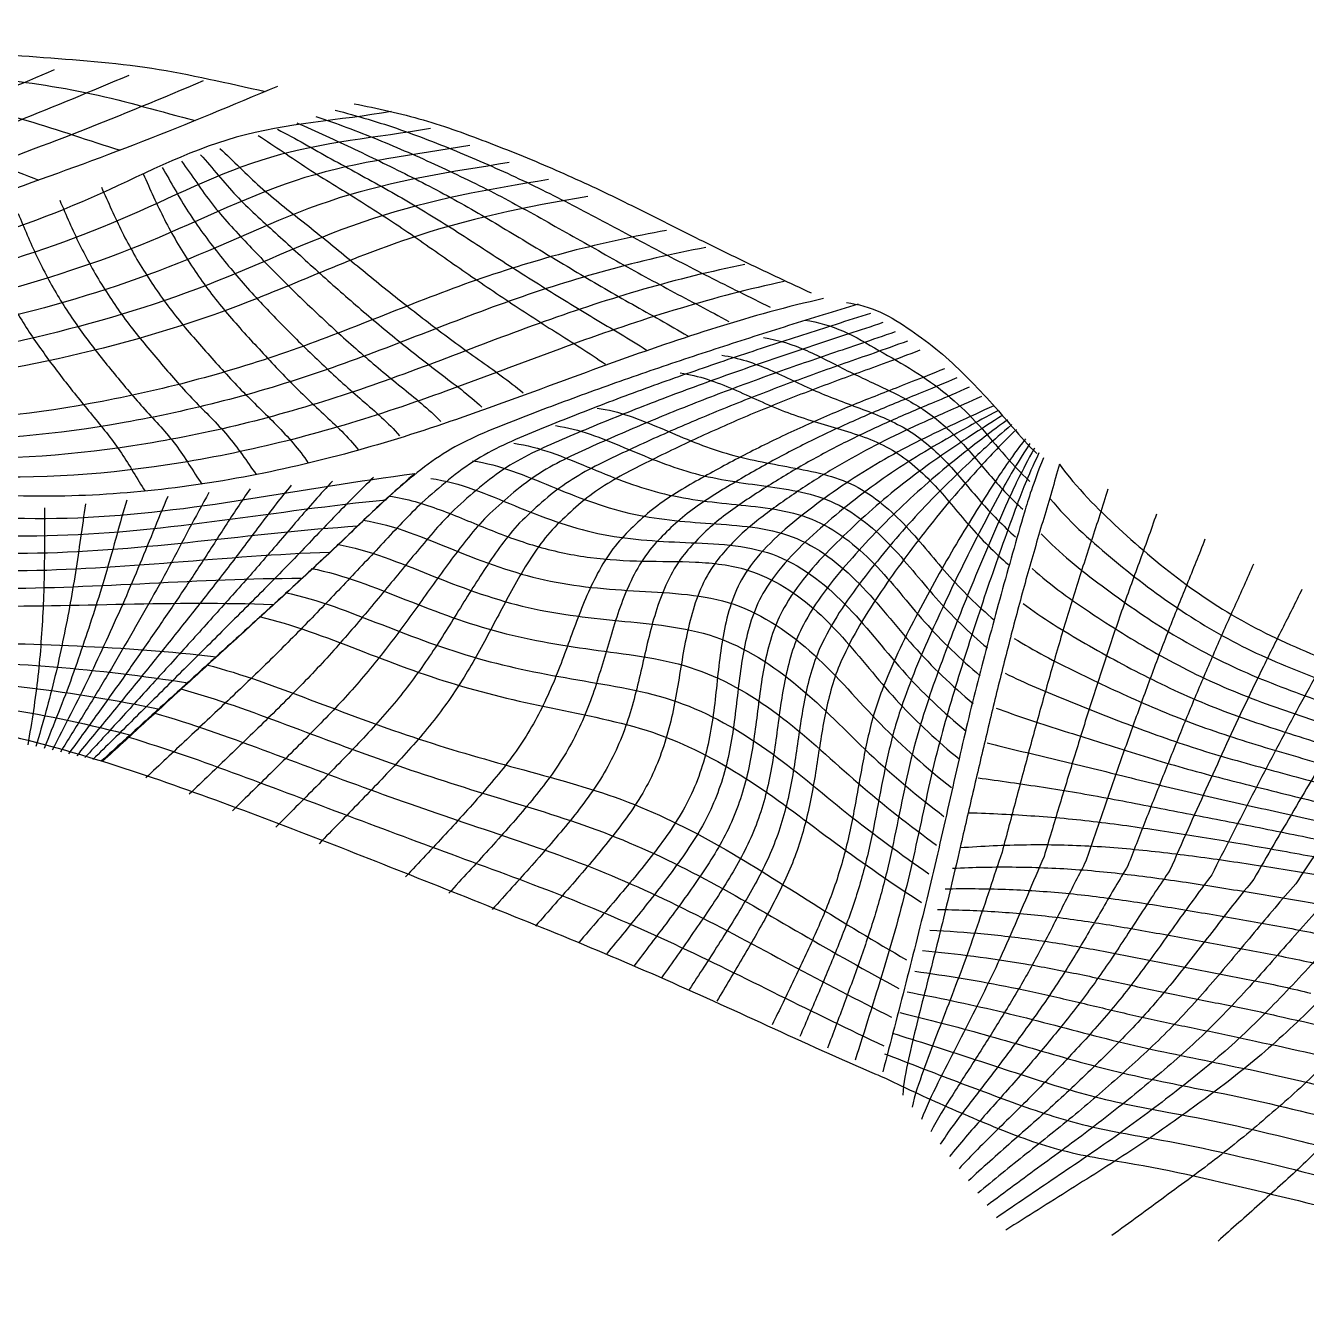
# Model space of a CAD drawing. Header units: metres. Extents: x 575 to 2055, y 2432 to 3193.
# Drawn here: x 886.3 to 1385.5, y 2431.8 to 2930.9 of the extents above; entities that cross this region are included whole.
import ezdxf

# ---------------------------------------------------------------- set-up
doc = ezdxf.new("R2010")
doc.units = ezdxf.units.M
doc.layers.add('控制网', color=7, linetype='Continuous', true_color=0x000000)

msp = doc.modelspace()

# ---------------------------------------------------------------- linework, layer by layer
at = {"layer": '控制网'}
for points in [[(665.53, 2930.88, 0.5), (680.18, 2927.49, 0.5), (709.6, 2919.62, 0.5), (755.07, 2920.9, 0.5), (800.16, 2924.58, 0.5), (845.42, 2922.12, 0.5), (890.48, 2918.65, 0.5), (935.7, 2915.51, 0.5), (965.11, 2908.41, 0.5), (979.83, 2905.22, 0.5)], [(659.93, 2929.38, 0.5), (670.47, 2925.08, 0.5), (691.62, 2915.68, 0.5), (725.98, 2912.51, 0.5), (760.12, 2909.41, 0.5), (793.49, 2901.26, 0.5), (827.04, 2894.21, 0.5), (859.71, 2883.61, 0.5), (880.77, 2874.7, 0.5), (891.45, 2870.66, 0.5)], [(661.8, 2929.88, 0.5), (673.81, 2925.88, 0.5), (697.95, 2916.98, 0.5), (736.28, 2915.53, 0.5), (774.4, 2914.83, 0.5), (812.08, 2908.5, 0.5), (849.76, 2902.79, 0.5), (887.08, 2894.68, 0.5), (911.03, 2886.02, 0.5), (923.19, 2882.35, 0.5)], [(663.66, 2930.38, 0.5), (677.04, 2926.69, 0.5), (703.92, 2918.31, 0.5), (745.93, 2918.32, 0.5), (787.67, 2919.9, 0.5), (829.3, 2915.48, 0.5), (870.78, 2910.92, 0.5), (912.28, 2905.44, 0.5), (939, 2897.28, 0.5), (952.5, 2893.93, 0.5)], [(926.48, 2911.47, 0.5), (912.04, 2905.4, 0.5), (883.16, 2893.21, 0.5), (838.99, 2877.06, 0.5), (794.7, 2861.35, 0.5), (749.57, 2847.86, 0.5), (703.11, 2840.57, 0.5), (656.25, 2834.92, 0.5), (624.92, 2840.36, 0.5), (610.2, 2845.74, 0.5)], [(897.49, 2913.63, 0.5), (884.55, 2908.16, 0.5), (858.69, 2897.17, 0.5), (819.15, 2882.56, 0.5), (779.45, 2868.44, 0.5), (738.99, 2856.37, 0.5), (697.35, 2849.85, 0.5), (655.33, 2844.83, 0.5), (627.26, 2849.76, 0.5), (614.07, 2854.59, 0.5)], [(984.47, 2907.16, 0.5), (967.01, 2899.88, 0.5), (932.1, 2885.27, 0.5), (878.69, 2866.04, 0.5), (825.18, 2847.17, 0.5), (770.72, 2830.84, 0.5), (714.64, 2822.02, 0.5), (658.08, 2815.08, 0.5), (620.25, 2821.58, 0.5), (602.47, 2828.05, 0.5)], [(955.48, 2909.31, 0.5), (939.53, 2902.64, 0.5), (907.63, 2889.24, 0.5), (858.84, 2871.55, 0.5), (809.94, 2854.26, 0.5), (760.14, 2839.35, 0.5), (708.88, 2831.3, 0.5), (657.16, 2825, 0.5), (622.59, 2830.97, 0.5), (606.34, 2836.89, 0.5)], [(1028.85, 2897.37, 0.5), (1008.81, 2893.96, 0.5), (967.06, 2891.72, 0.5), (912.37, 2862.22, 0.5), (854.47, 2842.05, 0.5), (795.1, 2826.58, 0.5), (735.54, 2811.59, 0.5), (674.16, 2806.6, 0.5), (633.3, 2809.46, 0.5), (612.88, 2810.24, 0.5)], [(999.45, 2895.47, 0.5), (1007.58, 2892.76, 0.5), (1023.63, 2886.71, 0.5), (1047.18, 2876.39, 0.5), (1070.33, 2865.19, 0.5), (1092.8, 2852.68, 0.5), (1115.16, 2839.99, 0.5), (1137.66, 2827.56, 0.5), (1152.89, 2819.69, 0.5), (1160.42, 2815.59, 0.5)], [(1006.93, 2897.95, 0.5), (1015.53, 2895.71, 0.5), (1032.6, 2890.72, 0.5), (1057.35, 2880.8, 0.5), (1081.73, 2870.04, 0.5), (1105.47, 2857.9, 0.5), (1128.96, 2845.32, 0.5), (1152.56, 2832.95, 0.5), (1168.52, 2825.14, 0.5), (1176.46, 2821.16, 0.5)], [(1014.42, 2900.44, 0.5), (1023.45, 2898.66, 0.5), (1041.48, 2894.74, 0.5), (1067.44, 2885.2, 0.5), (1093.04, 2874.83, 0.5), (1118.07, 2863.13, 0.5), (1142.71, 2850.65, 0.5), (1167.45, 2838.35, 0.5), (1184.14, 2830.58, 0.5), (1192.51, 2826.73, 0.5)], [(1044.17, 2890.75, 0.5), (1023.42, 2887.32, 0.5), (980.53, 2883.6, 0.5), (923.86, 2853.61, 0.5), (863.66, 2833.58, 0.5), (801.94, 2818.88, 0.5), (739.59, 2806.9, 0.5), (676.03, 2804.15, 0.5), (633.89, 2808.24, 0.5), (612.82, 2809.76, 0.5)], [(984.47, 2890.49, 0.5), (991.58, 2886.85, 0.5), (1005.38, 2878.81, 0.5), (1026.54, 2867.57, 0.5), (1047.19, 2855.4, 0.5), (1067.22, 2842.26, 0.5), (1087.4, 2829.36, 0.5), (1107.79, 2816.77, 0.5), (1121.63, 2808.8, 0.5), (1128.34, 2804.46, 0.5)], [(991.96, 2892.98, 0.5), (999.6, 2889.8, 0.5), (1014.55, 2882.74, 0.5), (1036.91, 2871.98, 0.5), (1058.82, 2860.31, 0.5), (1080.05, 2847.46, 0.5), (1101.31, 2834.67, 0.5), (1122.74, 2822.16, 0.5), (1137.26, 2814.25, 0.5), (1144.38, 2810.03, 0.5)], [(976.99, 2888, 0.5), (983.54, 2883.92, 0.5), (996.12, 2874.96, 0.5), (1016.05, 2863.17, 0.5), (1035.41, 2850.48, 0.5), (1054.3, 2837.09, 0.5), (1073.44, 2824.06, 0.5), (1092.81, 2811.39, 0.5), (1105.99, 2803.35, 0.5), (1112.29, 2798.89, 0.5)], [(1059.48, 2884.12, 0.5), (1038.01, 2880.65, 0.5), (993.99, 2875.38, 0.5), (935.23, 2845.03, 0.5), (872.73, 2825.09, 0.5), (808.62, 2811.21, 0.5), (743.61, 2802.28, 0.5), (677.91, 2801.72, 0.5), (634.48, 2807.03, 0.5), (612.75, 2809.28, 0.5)], [(954.53, 2880.54, 0.5), (959.23, 2875.33, 0.5), (967.95, 2864.24, 0.5), (983.7, 2850.17, 0.5), (999.19, 2835.89, 0.5), (1014.97, 2821.91, 0.5), (1031.12, 2808.35, 0.5), (1047.7, 2795.34, 0.5), (1059.04, 2787.01, 0.5), (1064.16, 2782.19, 0.5)], [(962.01, 2883.03, 0.5), (967.35, 2878.15, 0.5), (977.37, 2867.65, 0.5), (994.64, 2854.45, 0.5), (1011.42, 2840.7, 0.5), (1028.18, 2826.9, 0.5), (1045.3, 2813.55, 0.5), (1062.77, 2800.67, 0.5), (1074.7, 2792.46, 0.5), (1080.21, 2787.75, 0.5)], [(1074.8, 2877.5, 0.5), (1052.59, 2873.95, 0.5), (1007.46, 2867.09, 0.5), (946.5, 2836.49, 0.5), (881.68, 2816.6, 0.5), (815.14, 2803.59, 0.5), (747.59, 2797.72, 0.5), (679.78, 2799.31, 0.5), (635.05, 2805.83, 0.5), (612.69, 2808.8, 0.5)], [(939.56, 2875.57, 0.5), (942.98, 2869.83, 0.5), (949.27, 2858, 0.5), (961.39, 2841.97, 0.5), (974.25, 2826.59, 0.5), (988.26, 2812.22, 0.5), (1002.53, 2798.13, 0.5), (1017.46, 2784.75, 0.5), (1027.72, 2776.14, 0.5), (1032.08, 2771.05, 0.5)], [(947.04, 2878.06, 0.5), (951.11, 2872.56, 0.5), (958.57, 2861.03, 0.5), (972.61, 2846, 0.5), (986.8, 2831.18, 0.5), (1001.66, 2817.01, 0.5), (1016.86, 2803.21, 0.5), (1032.6, 2790.03, 0.5), (1043.38, 2781.57, 0.5), (1048.12, 2776.62, 0.5)], [(1090.11, 2870.88, 0.5), (1067.16, 2867.2, 0.5), (1020.92, 2858.74, 0.5), (957.69, 2827.98, 0.5), (890.53, 2808.09, 0.5), (821.53, 2796.02, 0.5), (751.56, 2793.22, 0.5), (681.65, 2796.91, 0.5), (635.63, 2804.64, 0.5), (612.63, 2808.32, 0.5)], [(932.07, 2873.08, 0.5), (934.87, 2867.16, 0.5), (940.11, 2855.13, 0.5), (950.09, 2838.15, 0.5), (961.54, 2822.14, 0.5), (974.76, 2807.56, 0.5), (988.13, 2793.14, 0.5), (1002.29, 2779.51, 0.5), (1012.05, 2770.71, 0.5), (1016.04, 2765.48, 0.5)], [(915.84, 2867.96, 0.5), (918.51, 2862.09, 0.5), (923.61, 2850.23, 0.5), (933.26, 2833.43, 0.5), (944.46, 2817.62, 0.5), (957.26, 2803.11, 0.5), (970.16, 2788.68, 0.5), (984.28, 2775.44, 0.5), (992.88, 2765.79, 0.5), (996.48, 2760.43, 0.5)], [(1105.43, 2864.25, 0.5), (1081.73, 2860.4, 0.5), (1034.37, 2850.36, 0.5), (968.81, 2819.48, 0.5), (899.3, 2799.59, 0.5), (827.8, 2788.53, 0.5), (755.51, 2788.77, 0.5), (683.53, 2794.52, 0.5), (636.2, 2803.45, 0.5), (612.56, 2807.83, 0.5)], [(899.6, 2862.83, 0.5), (902.13, 2857.06, 0.5), (907.05, 2845.45, 0.5), (916.25, 2828.9, 0.5), (927.08, 2813.38, 0.5), (939.32, 2798.96, 0.5), (951.65, 2784.63, 0.5), (965.51, 2771.67, 0.5), (972.52, 2761.1, 0.5), (976.16, 2755.97, 0.5)], [(883.37, 2857.71, 0.5), (885.72, 2852.08, 0.5), (890.42, 2840.8, 0.5), (899.06, 2824.61, 0.5), (909.37, 2809.44, 0.5), (920.86, 2795.16, 0.5), (932.62, 2781.14, 0.5), (945.46, 2767.96, 0.5), (951.5, 2757.24, 0.5), (955, 2752.24, 0.5)], [(1136.06, 2851.01, 0.5), (1110.87, 2846.6, 0.5), (1061.23, 2833.58, 0.5), (990.86, 2802.55, 0.5), (916.58, 2782.61, 0.5), (840.04, 2773.75, 0.5), (763.38, 2780.01, 0.5), (687.28, 2789.77, 0.5), (637.34, 2801.09, 0.5), (612.44, 2806.87, 0.5)], [(867.13, 2852.58, 0.5), (869.3, 2847.14, 0.5), (873.72, 2836.3, 0.5), (881.67, 2820.61, 0.5), (891.29, 2805.9, 0.5), (901.82, 2791.83, 0.5), (912.96, 2778.26, 0.5), (924.07, 2764.62, 0.5), (929.72, 2754.31, 0.5), (932.89, 2749.4, 0.5)], [(1151.38, 2844.38, 0.5), (1125.45, 2839.6, 0.5), (1074.63, 2825.19, 0.5), (1001.81, 2794.1, 0.5), (925.12, 2774.13, 0.5), (846.04, 2766.47, 0.5), (767.31, 2775.69, 0.5), (689.16, 2787.4, 0.5), (637.9, 2799.92, 0.5), (612.37, 2806.39, 0.5)], [(1166.69, 2837.76, 0.5), (1140.05, 2832.54, 0.5), (1088.02, 2816.82, 0.5), (1012.72, 2785.66, 0.5), (933.59, 2765.66, 0.5), (851.97, 2759.28, 0.5), (771.23, 2771.41, 0.5), (691.04, 2785.05, 0.5), (638.46, 2798.75, 0.5), (612.31, 2805.9, 0.5)], [(1182.01, 2831.14, 0.5), (1154.66, 2825.4, 0.5), (1101.38, 2808.47, 0.5), (1023.59, 2777.23, 0.5), (942.01, 2757.2, 0.5), (857.85, 2752.15, 0.5), (775.15, 2767.15, 0.5), (692.91, 2782.7, 0.5), (639.03, 2797.59, 0.5), (612.24, 2805.42, 0.5)], [(1197.32, 2824.51, 0.5), (1169.28, 2818.2, 0.5), (1114.72, 2800.15, 0.5), (1034.42, 2768.81, 0.5), (950.38, 2748.76, 0.5), (863.67, 2745.11, 0.5), (779.08, 2762.93, 0.5), (694.79, 2780.36, 0.5), (639.59, 2796.43, 0.5), (612.18, 2804.94, 0.5)], [(1210.82, 2822.34, 0.5), (1201.76, 2819.58, 0.5), (1183.66, 2814, 0.5), (1156.59, 2805.37, 0.5), (1129.65, 2796.37, 0.5), (1102.85, 2786.92, 0.5), (1076.32, 2776.87, 0.5), (1049.79, 2766.26, 0.5), (1035.21, 2753.75, 0.5), (1028.11, 2747.55, 0.5)], [(1206.29, 2822.99, 0.5), (1210.83, 2822.33, 0.5), (1219.84, 2819.92, 0.5), (1231.38, 2812.21, 0.5), (1242.56, 2804.14, 0.5), (1252.59, 2794.63, 0.5), (1262.19, 2784.73, 0.5), (1271.07, 2774.17, 0.5), (1277.17, 2767.29, 0.5), (1280.49, 2764.1, 0.5)], [(1215.63, 2818.74, 0.5), (1206.46, 2815.81, 0.5), (1189.13, 2810.34, 0.5), (1163.24, 2801.86, 0.5), (1137.49, 2792.98, 0.5), (1111.92, 2783.6, 0.5), (1086.65, 2773.6, 0.5), (1061.42, 2763.05, 0.5), (1047.52, 2750.96, 0.5), (1040.8, 2744.93, 0.5)], [(1190.09, 2816.13, 0.5), (1195.26, 2815.39, 0.5), (1205.39, 2812.35, 0.5), (1218.88, 2804.23, 0.5), (1232.56, 2796.55, 0.5), (1245.48, 2787.58, 0.5), (1256.84, 2776.68, 0.5), (1266.81, 2764.55, 0.5), (1273.87, 2756.82, 0.5), (1277.73, 2753.28, 0.5)], [(1220.44, 2815.14, 0.5), (1211.16, 2812.03, 0.5), (1194.61, 2806.67, 0.5), (1169.88, 2798.34, 0.5), (1145.33, 2789.58, 0.5), (1120.99, 2780.27, 0.5), (1096.98, 2770.34, 0.5), (1073.05, 2759.84, 0.5), (1059.84, 2748.17, 0.5), (1053.49, 2742.31, 0.5)], [(1225.25, 2811.55, 0.5), (1215.85, 2808.25, 0.5), (1200.08, 2803, 0.5), (1176.53, 2794.83, 0.5), (1153.17, 2786.18, 0.5), (1130.06, 2776.95, 0.5), (1107.31, 2767.08, 0.5), (1084.68, 2756.62, 0.5), (1072.16, 2745.38, 0.5), (1066.18, 2739.68, 0.5)], [(583.55, 2806.52, 0.5), (604.38, 2799.17, 0.5), (646.37, 2785.25, 0.5), (710.98, 2770.33, 0.5), (775.46, 2755.13, 0.5), (840.19, 2740.44, 0.5), (906.72, 2737.15, 0.5), (972.56, 2745.76, 0.5), (1016.03, 2753.61, 0.5), (1037.97, 2756.28, 0.5)], [(1230.06, 2807.95, 0.5), (1220.55, 2804.48, 0.5), (1205.56, 2799.33, 0.5), (1183.17, 2791.32, 0.5), (1161.01, 2782.78, 0.5), (1139.14, 2773.63, 0.5), (1117.64, 2763.82, 0.5), (1096.31, 2753.41, 0.5), (1084.47, 2742.59, 0.5), (1078.88, 2737.06, 0.5)], [(1173.88, 2809.28, 0.5), (1179.72, 2808.44, 0.5), (1191, 2804.76, 0.5), (1206.47, 2796.17, 0.5), (1222.59, 2789, 0.5), (1238.3, 2780.75, 0.5), (1251.4, 2768.72, 0.5), (1262.5, 2754.98, 0.5), (1270.57, 2746.38, 0.5), (1274.97, 2742.46, 0.5)], [(1234.87, 2804.35, 0.5), (1225.25, 2800.7, 0.5), (1211.03, 2795.66, 0.5), (1189.81, 2787.8, 0.5), (1168.85, 2779.39, 0.5), (1148.21, 2770.31, 0.5), (1127.97, 2760.56, 0.5), (1107.95, 2750.2, 0.5), (1096.79, 2739.8, 0.5), (1091.57, 2734.43, 0.5)], [(1157.68, 2802.42, 0.5), (1164.19, 2801.49, 0.5), (1176.65, 2797.15, 0.5), (1194.14, 2788.07, 0.5), (1212.66, 2781.48, 0.5), (1231.04, 2774.06, 0.5), (1245.91, 2760.82, 0.5), (1258.16, 2745.43, 0.5), (1267.26, 2735.96, 0.5), (1272.21, 2731.65, 0.5)], [(1244.49, 2797.16, 0.5), (1234.65, 2793.15, 0.5), (1221.98, 2788.32, 0.5), (1203.1, 2780.77, 0.5), (1184.53, 2772.59, 0.5), (1166.36, 2763.66, 0.5), (1148.62, 2754.04, 0.5), (1131.21, 2743.78, 0.5), (1121.42, 2734.22, 0.5), (1116.95, 2729.18, 0.5)], [(583.28, 2793.26, 0.5), (603.74, 2786.68, 0.5), (644.94, 2774.28, 0.5), (708.07, 2761.04, 0.5), (771.03, 2747.24, 0.5), (834.17, 2733.76, 0.5), (898.83, 2730.51, 0.5), (963.01, 2737.7, 0.5), (1005.5, 2744.09, 0.5), (1026.91, 2746.09, 0.5)], [(1249.3, 2793.56, 0.5), (1239.35, 2789.37, 0.5), (1227.45, 2784.65, 0.5), (1209.75, 2777.26, 0.5), (1192.37, 2769.2, 0.5), (1175.43, 2760.34, 0.5), (1158.95, 2750.77, 0.5), (1142.84, 2740.57, 0.5), (1133.73, 2731.43, 0.5), (1129.65, 2726.56, 0.5)], [(1141.48, 2795.56, 0.5), (1148.68, 2794.54, 0.5), (1162.32, 2789.53, 0.5), (1181.88, 2779.96, 0.5), (1202.75, 2773.98, 0.5), (1223.69, 2767.44, 0.5), (1240.39, 2752.97, 0.5), (1253.79, 2735.91, 0.5), (1263.95, 2725.55, 0.5), (1269.45, 2720.83, 0.5)], [(1254.1, 2789.96, 0.5), (1244.05, 2785.59, 0.5), (1232.93, 2780.98, 0.5), (1216.39, 2773.75, 0.5), (1200.21, 2765.8, 0.5), (1184.5, 2757.02, 0.5), (1169.28, 2747.51, 0.5), (1154.47, 2737.35, 0.5), (1146.05, 2728.64, 0.5), (1142.34, 2723.94, 0.5)], [(1258.91, 2786.37, 0.5), (1248.75, 2781.82, 0.5), (1238.4, 2777.31, 0.5), (1223.03, 2770.23, 0.5), (1208.05, 2762.4, 0.5), (1193.57, 2753.69, 0.5), (1179.61, 2744.25, 0.5), (1166.11, 2734.14, 0.5), (1158.36, 2725.84, 0.5), (1155.03, 2721.31, 0.5)], [(1109.07, 2781.85, 0.5), (1117.67, 2780.63, 0.5), (1133.74, 2774.24, 0.5), (1157.5, 2763.71, 0.5), (1182.95, 2759.04, 0.5), (1208.81, 2754.35, 0.5), (1229.25, 2737.39, 0.5), (1245, 2716.92, 0.5), (1257.34, 2704.76, 0.5), (1263.93, 2699.19, 0.5)], [(1263.72, 2782.77, 0.5), (1253.45, 2778.04, 0.5), (1243.88, 2773.64, 0.5), (1229.68, 2766.72, 0.5), (1215.89, 2759.01, 0.5), (1202.65, 2750.37, 0.5), (1189.94, 2740.99, 0.5), (1177.74, 2730.93, 0.5), (1170.68, 2723.05, 0.5), (1167.72, 2718.69, 0.5)], [(1265.48, 2780.93, 0.5), (1255.75, 2775.66, 0.5), (1246.76, 2770.7, 0.5), (1233.43, 2762.95, 0.5), (1220.49, 2754.49, 0.5), (1208.06, 2745.19, 0.5), (1196.12, 2735.2, 0.5), (1184.66, 2724.6, 0.5), (1178.01, 2716.46, 0.5), (1175.21, 2712, 0.5)], [(583.01, 2779.99, 0.5), (603.09, 2774.2, 0.5), (643.49, 2763.33, 0.5), (705.14, 2751.76, 0.5), (766.58, 2739.36, 0.5), (828.14, 2727.07, 0.5), (890.98, 2723.87, 0.5), (953.48, 2729.66, 0.5), (994.99, 2734.58, 0.5), (1015.86, 2735.9, 0.5)], [(1267.23, 2779.08, 0.5), (1258.05, 2773.27, 0.5), (1249.65, 2767.75, 0.5), (1237.19, 2759.19, 0.5), (1225.09, 2749.98, 0.5), (1213.47, 2740.01, 0.5), (1202.3, 2729.42, 0.5), (1191.58, 2718.26, 0.5), (1185.34, 2709.86, 0.5), (1182.71, 2705.31, 0.5)], [(1268.99, 2777.24, 0.5), (1260.36, 2770.89, 0.5), (1252.53, 2764.81, 0.5), (1240.94, 2755.43, 0.5), (1229.7, 2745.46, 0.5), (1218.88, 2734.82, 0.5), (1208.48, 2723.63, 0.5), (1198.5, 2711.93, 0.5), (1192.68, 2703.27, 0.5), (1190.2, 2698.62, 0.5)], [(1092.87, 2774.99, 0.5), (1102.17, 2773.67, 0.5), (1119.47, 2766.59, 0.5), (1145.36, 2755.59, 0.5), (1173.06, 2751.6, 0.5), (1201.3, 2747.83, 0.5), (1223.66, 2729.64, 0.5), (1240.59, 2707.44, 0.5), (1254.02, 2694.37, 0.5), (1261.17, 2688.38, 0.5)], [(1270.75, 2775.4, 0.5), (1262.66, 2768.51, 0.5), (1255.42, 2761.86, 0.5), (1244.7, 2751.66, 0.5), (1234.3, 2740.95, 0.5), (1224.3, 2729.64, 0.5), (1214.67, 2717.84, 0.5), (1205.42, 2705.6, 0.5), (1200.01, 2696.67, 0.5), (1197.69, 2691.93, 0.5)], [(1272.5, 2773.55, 0.5), (1264.97, 2766.12, 0.5), (1258.3, 2758.91, 0.5), (1248.46, 2747.9, 0.5), (1238.9, 2736.44, 0.5), (1229.71, 2724.45, 0.5), (1220.85, 2712.05, 0.5), (1212.34, 2699.26, 0.5), (1207.35, 2690.07, 0.5), (1205.18, 2685.24, 0.5)], [(582.74, 2766.73, 0.5), (602.43, 2761.73, 0.5), (642.01, 2752.4, 0.5), (702.18, 2742.5, 0.5), (762.11, 2731.49, 0.5), (822.11, 2720.39, 0.5), (883.15, 2717.24, 0.5), (943.99, 2721.63, 0.5), (984.48, 2725.07, 0.5), (1004.8, 2725.7, 0.5)], [(1076.67, 2768.13, 0.5), (1086.68, 2766.72, 0.5), (1105.2, 2758.92, 0.5), (1133.25, 2747.47, 0.5), (1163.17, 2744.16, 0.5), (1193.76, 2741.32, 0.5), (1218.05, 2721.92, 0.5), (1236.18, 2697.97, 0.5), (1250.71, 2683.98, 0.5), (1258.41, 2677.56, 0.5)], [(1276.01, 2769.87, 0.5), (1269.58, 2761.36, 0.5), (1264.07, 2753.02, 0.5), (1255.97, 2740.37, 0.5), (1248.11, 2727.41, 0.5), (1240.53, 2714.09, 0.5), (1233.21, 2700.48, 0.5), (1226.19, 2686.59, 0.5), (1222.02, 2676.88, 0.5), (1220.16, 2671.86, 0.5)], [(1277.77, 2768.03, 0.5), (1271.88, 2758.97, 0.5), (1266.95, 2750.08, 0.5), (1259.72, 2736.61, 0.5), (1252.71, 2722.9, 0.5), (1245.95, 2708.9, 0.5), (1239.39, 2694.69, 0.5), (1233.11, 2680.26, 0.5), (1229.35, 2670.29, 0.5), (1227.65, 2665.18, 0.5)], [(1279.52, 2766.18, 0.5), (1274.18, 2756.59, 0.5), (1269.84, 2747.13, 0.5), (1263.48, 2732.85, 0.5), (1257.32, 2718.38, 0.5), (1251.36, 2703.72, 0.5), (1245.58, 2688.9, 0.5), (1240.03, 2673.93, 0.5), (1236.68, 2663.69, 0.5), (1235.14, 2658.49, 0.5)], [(1060.47, 2761.28, 0.5), (1071.19, 2759.76, 0.5), (1090.95, 2751.25, 0.5), (1121.16, 2739.37, 0.5), (1153.28, 2736.73, 0.5), (1186.18, 2734.83, 0.5), (1212.44, 2714.2, 0.5), (1231.75, 2688.51, 0.5), (1247.39, 2673.6, 0.5), (1255.65, 2666.74, 0.5)], [(1281.28, 2764.34, 0.5), (1276.49, 2754.2, 0.5), (1272.72, 2744.19, 0.5), (1267.23, 2729.08, 0.5), (1261.92, 2713.87, 0.5), (1256.77, 2698.54, 0.5), (1251.76, 2683.12, 0.5), (1246.95, 2667.59, 0.5), (1244.02, 2657.09, 0.5), (1242.64, 2651.8, 0.5)], [(1283.03, 2762.5, 0.5), (1278.79, 2751.82, 0.5), (1275.61, 2741.24, 0.5), (1270.99, 2725.32, 0.5), (1266.52, 2709.35, 0.5), (1262.18, 2693.35, 0.5), (1257.94, 2677.33, 0.5), (1253.87, 2661.26, 0.5), (1251.35, 2650.5, 0.5), (1250.13, 2645.11, 0.5)], [(1037.97, 2756.28, 0.5), (1031.97, 2751.13, 0.5), (1020.39, 2740.39, 0.5), (1003.31, 2723.96, 0.5), (985.87, 2707.92, 0.5), (968.33, 2691.99, 0.5), (950.8, 2676.05, 0.5), (933.26, 2660.12, 0.5), (921.58, 2649.49, 0.5), (915.73, 2644.18, 0.5)], [(1289.24, 2760.01, 0.5), (1287.34, 2752.91, 0.5), (1283.11, 2738.83, 0.5), (1276.88, 2717.67, 0.5), (1271.16, 2696.36, 0.5), (1265.74, 2674.98, 0.5), (1260.57, 2653.54, 0.5), (1255.53, 2632.06, 0.5), (1252.21, 2617.74, 0.5), (1250.55, 2610.57, 0.5)], [(1289.24, 2760.01, 0.5), (1295.94, 2750.77, 0.5), (1312.09, 2734.59, 0.5), (1338.18, 2712.45, 0.5), (1367.27, 2694.23, 0.5), (1399.01, 2681.36, 0.5), (1430.89, 2669.02, 0.5), (1463.68, 2659.21, 0.5), (1486.03, 2654.66, 0.5), (1497.24, 2652.62, 0.5)], [(582.47, 2753.47, 0.5), (601.76, 2749.26, 0.5), (640.5, 2741.48, 0.5), (699.18, 2733.24, 0.5), (757.62, 2723.63, 0.5), (816.07, 2713.7, 0.5), (875.35, 2710.6, 0.5), (934.54, 2713.61, 0.5), (973.99, 2715.56, 0.5), (993.74, 2715.51, 0.5)], [(989.85, 2751.85, 0.5), (985.86, 2747, 0.5), (978.15, 2736.95, 0.5), (966.74, 2721.63, 0.5), (954.98, 2706.56, 0.5), (943, 2691.55, 0.5), (930.95, 2676.51, 0.5), (918.64, 2661.42, 0.5), (910.36, 2651.36, 0.5), (906.21, 2646.32, 0.5)], [(1005.89, 2753.33, 0.5), (1001.23, 2748.38, 0.5), (992.23, 2738.1, 0.5), (978.93, 2722.4, 0.5), (965.27, 2707.02, 0.5), (951.44, 2691.7, 0.5), (937.57, 2676.35, 0.5), (923.51, 2660.98, 0.5), (914.1, 2650.73, 0.5), (909.39, 2645.61, 0.5)], [(1021.93, 2754.8, 0.5), (1016.6, 2749.75, 0.5), (1006.31, 2739.24, 0.5), (991.12, 2723.18, 0.5), (975.57, 2707.47, 0.5), (959.89, 2691.85, 0.5), (944.18, 2676.2, 0.5), (928.39, 2660.55, 0.5), (917.84, 2650.11, 0.5), (912.56, 2644.89, 0.5)], [(1044.26, 2754.42, 0.5), (1055.71, 2752.81, 0.5), (1076.7, 2743.57, 0.5), (1109.08, 2731.27, 0.5), (1143.39, 2729.31, 0.5), (1178.58, 2728.33, 0.5), (1206.82, 2706.51, 0.5), (1227.32, 2679.04, 0.5), (1244.08, 2663.22, 0.5), (1252.89, 2655.93, 0.5)], [(925.7, 2745.95, 0.5), (924.37, 2741.48, 0.5), (921.82, 2732.35, 0.5), (917.97, 2718.51, 0.5), (913.78, 2704.75, 0.5), (909.22, 2690.95, 0.5), (904.49, 2677.11, 0.5), (899.14, 2663.16, 0.5), (895.4, 2653.84, 0.5), (893.52, 2649.18, 0.5)], [(941.74, 2747.42, 0.5), (939.74, 2742.86, 0.5), (935.9, 2733.5, 0.5), (930.16, 2719.29, 0.5), (924.08, 2705.2, 0.5), (917.67, 2691.1, 0.5), (911.11, 2676.96, 0.5), (904.01, 2662.72, 0.5), (899.14, 2653.22, 0.5), (896.69, 2648.47, 0.5)], [(957.78, 2748.9, 0.5), (955.11, 2744.24, 0.5), (949.98, 2734.65, 0.5), (942.35, 2720.07, 0.5), (934.38, 2705.66, 0.5), (926.11, 2691.25, 0.5), (917.72, 2676.81, 0.5), (908.89, 2662.29, 0.5), (902.88, 2652.6, 0.5), (899.87, 2647.75, 0.5)], [(973.81, 2750.38, 0.5), (970.48, 2745.62, 0.5), (964.06, 2735.8, 0.5), (954.54, 2720.85, 0.5), (944.68, 2706.11, 0.5), (934.56, 2691.4, 0.5), (924.34, 2676.66, 0.5), (913.76, 2661.85, 0.5), (906.62, 2651.98, 0.5), (903.04, 2647.04, 0.5)], [(1028.11, 2747.55, 0.5), (1022.71, 2742.71, 0.5), (1012.42, 2732.49, 0.5), (996.52, 2717.64, 0.5), (980.5, 2702.94, 0.5), (964.44, 2688.27, 0.5), (948.38, 2673.6, 0.5), (932.35, 2658.91, 0.5), (921.67, 2649.09, 0.5), (916.34, 2644.18, 0.5)], [(1028.06, 2747.56, 0.5), (1034.86, 2746.62, 0.5), (1048, 2742.54, 0.5), (1066.85, 2734.36, 0.5), (1086.18, 2727.28, 0.5), (1106.37, 2723.13, 0.5), (1126.93, 2721.98, 0.5), (1147.47, 2722.22, 0.5), (1161.16, 2720.74, 0.5), (1167.72, 2718.69, 0.5)], [(1285.72, 2746.43, 0.5), (1292.6, 2738.08, 0.5), (1308.85, 2723.44, 0.5), (1334.93, 2703.27, 0.5), (1363.73, 2686.49, 0.5), (1394.92, 2674.47, 0.5), (1426.23, 2662.9, 0.5), (1458.37, 2653.59, 0.5), (1480.22, 2649.11, 0.5), (1491.17, 2647.03, 0.5)], [(893.62, 2743, 0.5), (893.62, 2738.72, 0.5), (893.66, 2730.06, 0.5), (893.58, 2716.95, 0.5), (893.18, 2703.85, 0.5), (892.34, 2690.65, 0.5), (891.26, 2677.41, 0.5), (889.39, 2664.03, 0.5), (887.92, 2655.09, 0.5), (887.18, 2650.61, 0.5)], [(909.66, 2744.47, 0.5), (908.99, 2740.1, 0.5), (907.74, 2731.21, 0.5), (905.77, 2717.73, 0.5), (903.48, 2704.3, 0.5), (900.78, 2690.8, 0.5), (897.88, 2677.26, 0.5), (894.26, 2663.59, 0.5), (891.66, 2654.46, 0.5), (890.35, 2649.9, 0.5)], [(1040.8, 2744.93, 0.5), (1035.49, 2739.94, 0.5), (1025.67, 2729.29, 0.5), (1011, 2713.68, 0.5), (996.19, 2698.2, 0.5), (980.91, 2682.83, 0.5), (965.09, 2667.74, 0.5), (949.16, 2652.75, 0.5), (938.52, 2642.76, 0.5), (933.21, 2637.76, 0.5)], [(1053.49, 2742.31, 0.5), (1048.26, 2737.17, 0.5), (1038.91, 2726.09, 0.5), (1025.47, 2709.72, 0.5), (1011.89, 2693.45, 0.5), (997.38, 2677.39, 0.5), (981.8, 2661.88, 0.5), (965.97, 2646.59, 0.5), (955.37, 2636.43, 0.5), (950.08, 2631.34, 0.5)], [(582.19, 2740.21, 0.5), (601.07, 2736.8, 0.5), (638.95, 2730.57, 0.5), (696.14, 2723.99, 0.5), (753.11, 2715.77, 0.5), (810.03, 2707.02, 0.5), (867.58, 2703.96, 0.5), (925.13, 2705.6, 0.5), (963.51, 2706.05, 0.5), (982.69, 2705.32, 0.5)], [(1066.18, 2739.68, 0.5), (1061.04, 2734.4, 0.5), (1052.16, 2722.89, 0.5), (1039.95, 2705.75, 0.5), (1027.58, 2688.71, 0.5), (1013.85, 2671.95, 0.5), (998.5, 2656.02, 0.5), (982.77, 2640.43, 0.5), (972.21, 2630.1, 0.5), (966.95, 2624.92, 0.5)], [(1078.88, 2737.06, 0.5), (1073.82, 2731.63, 0.5), (1065.4, 2719.69, 0.5), (1054.42, 2701.79, 0.5), (1043.28, 2683.97, 0.5), (1030.32, 2666.51, 0.5), (1015.21, 2650.16, 0.5), (999.58, 2634.28, 0.5), (989.06, 2623.77, 0.5), (983.81, 2618.5, 0.5)], [(1017.9, 2738.16, 0.5), (1030.26, 2736.19, 0.5), (1053.08, 2726.27, 0.5), (1088.24, 2713.19, 0.5), (1125.4, 2710.26, 0.5), (1163.4, 2708.81, 0.5), (1194.9, 2686.7, 0.5), (1218.78, 2658.17, 0.5), (1237.47, 2641.63, 0.5), (1247.2, 2633.93, 0.5)], [(1091.57, 2734.43, 0.5), (1086.59, 2728.86, 0.5), (1078.65, 2716.5, 0.5), (1068.89, 2697.82, 0.5), (1058.97, 2679.23, 0.5), (1046.79, 2661.07, 0.5), (1031.92, 2644.3, 0.5), (1016.39, 2628.12, 0.5), (1005.9, 2617.44, 0.5), (1000.68, 2612.08, 0.5)], [(1282.2, 2732.84, 0.5), (1289.26, 2725.39, 0.5), (1305.61, 2712.3, 0.5), (1331.68, 2694.09, 0.5), (1360.18, 2678.74, 0.5), (1390.83, 2667.59, 0.5), (1421.57, 2656.78, 0.5), (1453.06, 2647.98, 0.5), (1474.41, 2643.56, 0.5), (1485.1, 2641.44, 0.5)], [(1007.75, 2728.76, 0.5), (1020.32, 2726.53, 0.5), (1043.72, 2716.64, 0.5), (1079.54, 2703.2, 0.5), (1117.35, 2698.68, 0.5), (1155.9, 2695.77, 0.5), (1188.61, 2674.45, 0.5), (1214.61, 2646.7, 0.5), (1234.16, 2630.4, 0.5), (1244.27, 2622.74, 0.5)], [(1116.95, 2729.18, 0.5), (1112.14, 2723.32, 0.5), (1105.14, 2710.1, 0.5), (1097.84, 2689.9, 0.5), (1090.36, 2669.74, 0.5), (1079.73, 2650.19, 0.5), (1065.33, 2632.58, 0.5), (1050.01, 2615.8, 0.5), (1039.59, 2604.77, 0.5), (1034.42, 2599.23, 0.5)], [(1129.65, 2726.56, 0.5), (1124.92, 2720.56, 0.5), (1118.39, 2706.9, 0.5), (1112.32, 2685.93, 0.5), (1106.05, 2665, 0.5), (1096.2, 2644.75, 0.5), (1082.04, 2626.72, 0.5), (1066.82, 2609.65, 0.5), (1056.44, 2598.44, 0.5), (1051.29, 2592.81, 0.5)], [(1142.34, 2723.94, 0.5), (1137.7, 2717.79, 0.5), (1131.63, 2703.7, 0.5), (1126.79, 2681.97, 0.5), (1121.75, 2660.26, 0.5), (1112.67, 2639.31, 0.5), (1098.74, 2620.86, 0.5), (1083.63, 2603.49, 0.5), (1073.28, 2592.11, 0.5), (1068.15, 2586.39, 0.5)], [(1155.03, 2721.31, 0.5), (1150.47, 2715.02, 0.5), (1144.88, 2700.51, 0.5), (1141.27, 2678.01, 0.5), (1137.44, 2655.52, 0.5), (1129.14, 2633.87, 0.5), (1115.45, 2615, 0.5), (1100.44, 2597.33, 0.5), (1090.13, 2585.78, 0.5), (1085.02, 2579.97, 0.5)], [(997.59, 2719.37, 0.5), (1010.38, 2716.87, 0.5), (1034.38, 2706.99, 0.5), (1070.92, 2693.21, 0.5), (1109.35, 2687.16, 0.5), (1148.46, 2682.73, 0.5), (1182.32, 2662.09, 0.5), (1210.39, 2635.18, 0.5), (1230.84, 2619.16, 0.5), (1241.35, 2611.56, 0.5)], [(1167.72, 2718.69, 0.5), (1163.25, 2712.25, 0.5), (1158.12, 2697.31, 0.5), (1155.74, 2674.04, 0.5), (1153.14, 2650.77, 0.5), (1145.61, 2628.43, 0.5), (1132.16, 2609.14, 0.5), (1117.25, 2591.18, 0.5), (1106.98, 2579.45, 0.5), (1101.89, 2573.55, 0.5)], [(1167.72, 2718.69, 0.5), (1172.8, 2717.1, 0.5), (1182.47, 2712.5, 0.5), (1195.17, 2702.75, 0.5), (1206.18, 2691.17, 0.5), (1216.31, 2678.85, 0.5), (1226.68, 2666.72, 0.5), (1238.01, 2655.48, 0.5), (1246.04, 2648.51, 0.5), (1250.13, 2645.11, 0.5)], [(1278.69, 2719.26, 0.5), (1285.92, 2712.7, 0.5), (1302.37, 2701.15, 0.5), (1328.43, 2684.9, 0.5), (1356.64, 2671, 0.5), (1386.73, 2660.7, 0.5), (1416.91, 2650.66, 0.5), (1447.75, 2642.36, 0.5), (1468.61, 2638, 0.5), (1479.02, 2635.86, 0.5)], [(581.65, 2713.69, 0.5), (599.66, 2711.89, 0.5), (635.73, 2708.78, 0.5), (689.95, 2705.52, 0.5), (743.98, 2700.08, 0.5), (797.92, 2693.64, 0.5), (852.16, 2690.69, 0.5), (906.46, 2689.61, 0.5), (942.59, 2687.04, 0.5), (960.57, 2684.94, 0.5)], [(1175.21, 2712, 0.5), (1171.03, 2705.62, 0.5), (1166.13, 2690.97, 0.5), (1163.6, 2668.23, 0.5), (1160.86, 2645.49, 0.5), (1153.63, 2623.6, 0.5), (1141, 2604.49, 0.5), (1127.04, 2586.57, 0.5), (1117.43, 2574.86, 0.5), (1112.67, 2568.98, 0.5)], [(987.44, 2709.97, 0.5), (1000.45, 2707.21, 0.5), (1025.07, 2697.32, 0.5), (1062.35, 2683.2, 0.5), (1101.41, 2675.67, 0.5), (1141.06, 2669.7, 0.5), (1176.05, 2649.63, 0.5), (1206.12, 2623.61, 0.5), (1227.5, 2607.89, 0.5), (1238.42, 2600.38, 0.5)], [(1182.71, 2705.31, 0.5), (1178.8, 2698.98, 0.5), (1174.14, 2684.64, 0.5), (1171.47, 2662.42, 0.5), (1168.59, 2640.21, 0.5), (1161.65, 2618.77, 0.5), (1149.84, 2599.83, 0.5), (1136.83, 2581.97, 0.5), (1127.88, 2570.28, 0.5), (1123.44, 2564.4, 0.5)], [(1275.17, 2705.67, 0.5), (1282.58, 2700.01, 0.5), (1299.13, 2690, 0.5), (1325.18, 2675.72, 0.5), (1353.09, 2663.25, 0.5), (1382.64, 2653.82, 0.5), (1412.26, 2644.54, 0.5), (1442.43, 2636.74, 0.5), (1462.8, 2632.45, 0.5), (1472.95, 2630.27, 0.5)], [(581.38, 2700.43, 0.5), (598.93, 2699.43, 0.5), (634.05, 2697.88, 0.5), (686.78, 2696.29, 0.5), (739.37, 2692.24, 0.5), (791.85, 2686.95, 0.5), (844.51, 2684.05, 0.5), (897.2, 2681.6, 0.5), (932.16, 2677.53, 0.5), (949.51, 2674.75, 0.5)], [(977.28, 2700.57, 0.5), (990.53, 2697.55, 0.5), (1015.78, 2687.63, 0.5), (1053.85, 2673.19, 0.5), (1093.51, 2664.21, 0.5), (1133.71, 2656.67, 0.5), (1169.82, 2637.08, 0.5), (1201.8, 2611.98, 0.5), (1224.15, 2596.6, 0.5), (1235.5, 2589.19, 0.5)], [(1190.2, 2698.62, 0.5), (1186.58, 2692.35, 0.5), (1182.15, 2678.3, 0.5), (1179.33, 2656.61, 0.5), (1176.31, 2634.94, 0.5), (1169.67, 2613.94, 0.5), (1158.69, 2595.17, 0.5), (1146.62, 2577.37, 0.5), (1138.33, 2565.69, 0.5), (1134.22, 2559.82, 0.5)], [(1197.69, 2691.93, 0.5), (1194.36, 2685.72, 0.5), (1190.15, 2671.97, 0.5), (1187.19, 2650.8, 0.5), (1184.03, 2629.66, 0.5), (1177.69, 2609.11, 0.5), (1167.53, 2590.51, 0.5), (1156.42, 2572.77, 0.5), (1148.78, 2561.1, 0.5), (1145, 2555.25, 0.5)], [(1271.65, 2692.09, 0.5), (1279.23, 2687.33, 0.5), (1295.9, 2678.86, 0.5), (1321.93, 2666.54, 0.5), (1349.55, 2655.51, 0.5), (1378.55, 2646.93, 0.5), (1407.6, 2638.42, 0.5), (1437.12, 2631.13, 0.5), (1456.99, 2626.9, 0.5), (1466.88, 2624.69, 0.5)], [(581.11, 2687.17, 0.5), (598.18, 2686.98, 0.5), (632.32, 2686.99, 0.5), (683.55, 2687.06, 0.5), (734.72, 2684.4, 0.5), (785.77, 2680.26, 0.5), (836.91, 2677.41, 0.5), (888.01, 2673.59, 0.5), (921.74, 2668.02, 0.5), (938.46, 2664.56, 0.5)], [(956.97, 2681.77, 0.5), (970.71, 2678.23, 0.5), (997.25, 2668.23, 0.5), (1037.02, 2653.11, 0.5), (1077.87, 2641.34, 0.5), (1119.12, 2630.6, 0.5), (1157.45, 2611.75, 0.5), (1193.09, 2588.55, 0.5), (1217.39, 2573.95, 0.5), (1229.64, 2566.83, 0.5)], [(1205.18, 2685.24, 0.5), (1202.14, 2679.08, 0.5), (1198.16, 2665.63, 0.5), (1195.05, 2645, 0.5), (1191.76, 2624.38, 0.5), (1185.71, 2604.27, 0.5), (1176.38, 2585.86, 0.5), (1166.21, 2568.17, 0.5), (1159.23, 2556.52, 0.5), (1155.77, 2550.67, 0.5)], [(580.84, 2673.91, 0.5), (597.41, 2674.52, 0.5), (630.54, 2676.08, 0.5), (680.27, 2677.82, 0.5), (730.02, 2676.56, 0.5), (779.69, 2673.58, 0.5), (829.36, 2670.77, 0.5), (878.88, 2665.55, 0.5), (911.34, 2658.49, 0.5), (927.4, 2654.37, 0.5)], [(1268.14, 2678.5, 0.5), (1275.89, 2674.64, 0.5), (1292.66, 2667.71, 0.5), (1318.68, 2657.36, 0.5), (1346, 2647.76, 0.5), (1374.46, 2640.05, 0.5), (1402.94, 2632.29, 0.5), (1431.81, 2625.51, 0.5), (1451.18, 2621.35, 0.5), (1460.81, 2619.1, 0.5)], [(946.81, 2672.37, 0.5), (960.81, 2668.56, 0.5), (988.02, 2658.51, 0.5), (1028.67, 2643.05, 0.5), (1070.12, 2629.91, 0.5), (1111.88, 2617.57, 0.5), (1151.33, 2599.01, 0.5), (1188.71, 2576.76, 0.5), (1213.99, 2562.58, 0.5), (1226.72, 2555.64, 0.5)], [(1220.16, 2671.86, 0.5), (1217.69, 2665.82, 0.5), (1214.18, 2652.96, 0.5), (1210.78, 2633.38, 0.5), (1207.21, 2613.82, 0.5), (1201.75, 2594.61, 0.5), (1194.07, 2576.54, 0.5), (1185.79, 2558.96, 0.5), (1180.14, 2547.34, 0.5), (1177.32, 2541.52, 0.5)], [(580.56, 2660.65, 0.5), (596.62, 2662.05, 0.5), (628.69, 2665.15, 0.5), (676.92, 2668.57, 0.5), (725.29, 2668.71, 0.5), (773.59, 2666.9, 0.5), (821.86, 2664.12, 0.5), (869.82, 2657.47, 0.5), (900.96, 2648.96, 0.5), (916.34, 2644.18, 0.5)], [(936.66, 2662.97, 0.5), (950.92, 2658.9, 0.5), (978.8, 2648.79, 0.5), (1020.36, 2632.97, 0.5), (1062.41, 2618.48, 0.5), (1104.67, 2604.53, 0.5), (1145.25, 2586.21, 0.5), (1184.31, 2564.93, 0.5), (1210.58, 2551.18, 0.5), (1223.79, 2544.46, 0.5)], [(1227.65, 2665.18, 0.5), (1225.47, 2659.18, 0.5), (1222.18, 2646.62, 0.5), (1218.64, 2627.57, 0.5), (1214.93, 2608.54, 0.5), (1209.77, 2589.78, 0.5), (1202.91, 2571.88, 0.5), (1195.59, 2554.36, 0.5), (1190.59, 2542.75, 0.5), (1188.1, 2536.94, 0.5)], [(1264.62, 2664.92, 0.5), (1272.55, 2661.95, 0.5), (1289.42, 2656.56, 0.5), (1315.43, 2648.18, 0.5), (1342.46, 2640.02, 0.5), (1370.37, 2633.16, 0.5), (1398.29, 2626.17, 0.5), (1426.5, 2619.9, 0.5), (1445.37, 2615.8, 0.5), (1454.73, 2613.52, 0.5)], [(1235.14, 2658.49, 0.5), (1233.24, 2652.55, 0.5), (1230.19, 2640.29, 0.5), (1226.5, 2621.76, 0.5), (1222.66, 2603.26, 0.5), (1217.8, 2584.95, 0.5), (1211.75, 2567.22, 0.5), (1205.38, 2549.76, 0.5), (1201.04, 2538.17, 0.5), (1198.88, 2532.36, 0.5)], [(926.5, 2653.58, 0.5), (941.03, 2649.23, 0.5), (969.6, 2639.06, 0.5), (1012.1, 2622.88, 0.5), (1054.74, 2607.05, 0.5), (1097.48, 2591.5, 0.5), (1139.22, 2573.38, 0.5), (1179.92, 2553.06, 0.5), (1207.16, 2539.75, 0.5), (1220.87, 2533.28, 0.5)], [(1242.64, 2651.8, 0.5), (1241.02, 2645.92, 0.5), (1238.2, 2633.95, 0.5), (1234.37, 2615.95, 0.5), (1230.38, 2597.98, 0.5), (1225.82, 2580.12, 0.5), (1220.6, 2562.57, 0.5), (1215.17, 2545.16, 0.5), (1211.49, 2533.58, 0.5), (1209.65, 2527.79, 0.5)], [(1261.1, 2651.33, 0.5), (1269.21, 2649.26, 0.5), (1286.18, 2645.41, 0.5), (1312.18, 2638.99, 0.5), (1338.92, 2632.27, 0.5), (1366.28, 2626.28, 0.5), (1393.63, 2620.05, 0.5), (1421.19, 2614.28, 0.5), (1439.56, 2610.25, 0.5), (1448.66, 2607.93, 0.5)], [(916.34, 2644.18, 0.5), (931.14, 2639.56, 0.5), (960.42, 2629.33, 0.5), (1003.87, 2612.77, 0.5), (1047.1, 2595.61, 0.5), (1090.32, 2578.46, 0.5), (1133.23, 2560.51, 0.5), (1175.52, 2541.14, 0.5), (1203.73, 2528.28, 0.5), (1217.94, 2522.09, 0.5)], [(1250.13, 2645.11, 0.5), (1248.8, 2639.28, 0.5), (1246.21, 2627.62, 0.5), (1242.23, 2610.14, 0.5), (1238.11, 2592.7, 0.5), (1233.84, 2575.29, 0.5), (1229.44, 2557.91, 0.5), (1224.96, 2540.55, 0.5), (1221.94, 2528.99, 0.5), (1220.43, 2523.21, 0.5)], [(1257.59, 2637.75, 0.5), (1265.86, 2636.57, 0.5), (1282.95, 2634.27, 0.5), (1308.93, 2629.81, 0.5), (1335.37, 2624.53, 0.5), (1362.19, 2619.39, 0.5), (1388.97, 2613.93, 0.5), (1415.88, 2608.67, 0.5), (1433.76, 2604.7, 0.5), (1442.59, 2602.34, 0.5)], [(1254.07, 2624.16, 0.5), (1262.52, 2623.88, 0.5), (1279.71, 2623.12, 0.5), (1305.68, 2620.63, 0.5), (1331.83, 2616.78, 0.5), (1358.1, 2612.51, 0.5), (1384.31, 2607.81, 0.5), (1410.57, 2603.05, 0.5), (1427.95, 2599.14, 0.5), (1436.52, 2596.76, 0.5)], [(1250.55, 2610.57, 0.5), (1259.18, 2611.2, 0.5), (1276.47, 2611.97, 0.5), (1302.43, 2611.45, 0.5), (1328.28, 2609.04, 0.5), (1354.01, 2605.62, 0.5), (1379.66, 2601.69, 0.5), (1405.26, 2597.44, 0.5), (1422.14, 2593.59, 0.5), (1430.45, 2591.17, 0.5)], [(1250.55, 2610.57, 0.5), (1249.49, 2605.98, 0.5), (1247.37, 2596.79, 0.5), (1244.09, 2583.02, 0.5), (1240.68, 2569.29, 0.5), (1237.14, 2555.59, 0.5), (1233.63, 2541.88, 0.5), (1230.38, 2528.11, 0.5), (1228.44, 2518.86, 0.5), (1228.21, 2514.14, 0.5)], [(1247.61, 2602.54, 0.5), (1255.84, 2602.92, 0.5), (1272.34, 2603.25, 0.5), (1297.13, 2602.24, 0.5), (1321.82, 2599.53, 0.5), (1346.4, 2595.94, 0.5), (1370.94, 2591.92, 0.5), (1395.47, 2587.74, 0.5), (1411.67, 2584.1, 0.5), (1419.65, 2581.83, 0.5)], [(1244.67, 2594.51, 0.5), (1252.51, 2594.64, 0.5), (1268.22, 2594.53, 0.5), (1291.82, 2593.03, 0.5), (1315.35, 2590.03, 0.5), (1338.8, 2586.25, 0.5), (1362.23, 2582.15, 0.5), (1385.69, 2578.03, 0.5), (1401.21, 2574.6, 0.5), (1408.86, 2572.48, 0.5)], [(1430.45, 2591.17, 0.5), (1423.28, 2584.3, 0.5), (1409.27, 2570.24, 0.5), (1388.65, 2548.77, 0.5), (1366.93, 2528.35, 0.5), (1343.16, 2510.38, 0.5), (1318.82, 2493.24, 0.5), (1293.57, 2477.43, 0.5), (1276.81, 2466.81, 0.5), (1268.4, 2461.53, 0.5)], [(1430.45, 2591.17, 0.5), (1423.28, 2584.3, 0.5), (1409.27, 2570.24, 0.5), (1388.65, 2548.77, 0.5), (1366.93, 2528.35, 0.5), (1343.16, 2510.38, 0.5), (1318.82, 2493.24, 0.5), (1293.57, 2477.43, 0.5), (1276.81, 2466.81, 0.5), (1268.4, 2461.53, 0.5)], [(1241.73, 2586.47, 0.5), (1249.17, 2586.36, 0.5), (1264.09, 2585.81, 0.5), (1286.51, 2583.82, 0.5), (1308.88, 2580.52, 0.5), (1331.19, 2576.56, 0.5), (1353.51, 2572.38, 0.5), (1375.91, 2568.33, 0.5), (1390.74, 2565.11, 0.5), (1398.06, 2563.13, 0.5)], [(1444.04, 2585.84, 0.5), (1437.64, 2578.8, 0.5), (1425.89, 2564.79, 0.5), (1408.29, 2543.19, 0.5), (1390.55, 2523.34, 0.5), (1371.11, 2506.13, 0.5), (1351.12, 2489.61, 0.5), (1330.4, 2474.55, 0.5), (1316.64, 2464.4, 0.5), (1309.74, 2459.37, 0.5)], [(1238.79, 2578.44, 0.5), (1245.84, 2578.08, 0.5), (1259.96, 2577.09, 0.5), (1281.21, 2574.61, 0.5), (1302.42, 2571.02, 0.5), (1323.59, 2566.87, 0.5), (1344.8, 2562.62, 0.5), (1366.12, 2558.62, 0.5), (1380.28, 2555.61, 0.5), (1387.27, 2553.78, 0.5)], [(1457.64, 2580.51, 0.5), (1452, 2573.3, 0.5), (1442.51, 2559.33, 0.5), (1427.94, 2537.62, 0.5), (1414.18, 2518.32, 0.5), (1399.05, 2501.88, 0.5), (1383.42, 2485.98, 0.5), (1367.24, 2471.66, 0.5), (1356.48, 2461.99, 0.5), (1351.08, 2457.2, 0.5)], [(1235.85, 2570.41, 0.5), (1242.5, 2569.8, 0.5), (1255.84, 2568.38, 0.5), (1275.9, 2565.41, 0.5), (1295.95, 2561.51, 0.5), (1315.98, 2557.18, 0.5), (1336.08, 2552.85, 0.5), (1356.34, 2548.92, 0.5), (1369.81, 2546.11, 0.5), (1376.48, 2544.44, 0.5)], [(1232.91, 2562.37, 0.5), (1239.16, 2561.53, 0.5), (1251.71, 2559.66, 0.5), (1270.6, 2556.2, 0.5), (1289.49, 2552.01, 0.5), (1308.38, 2547.49, 0.5), (1327.37, 2543.08, 0.5), (1346.56, 2539.22, 0.5), (1359.35, 2536.62, 0.5), (1365.68, 2535.09, 0.5)], [(1229.96, 2554.34, 0.5), (1235.83, 2553.25, 0.5), (1247.58, 2550.94, 0.5), (1265.29, 2546.99, 0.5), (1283.02, 2542.5, 0.5), (1300.77, 2537.81, 0.5), (1318.65, 2533.31, 0.5), (1336.77, 2529.51, 0.5), (1348.88, 2527.12, 0.5), (1354.89, 2525.74, 0.5)], [(1227.02, 2546.3, 0.5), (1232.49, 2544.97, 0.5), (1243.46, 2542.22, 0.5), (1259.98, 2537.78, 0.5), (1276.56, 2533, 0.5), (1293.17, 2528.12, 0.5), (1309.94, 2523.54, 0.5), (1326.99, 2519.81, 0.5), (1338.42, 2517.63, 0.5), (1344.09, 2516.39, 0.5)], [(1376.48, 2544.44, 0.5), (1390.6, 2541.53, 0.5), (1418.59, 2534.44, 0.5), (1460.7, 2524.24, 0.5), (1502.16, 2511.95, 0.5), (1542.76, 2498.29, 0.5), (1583.43, 2485.64, 0.5), (1624.66, 2475.87, 0.5), (1650.65, 2476.97, 0.5), (1663.42, 2477.3, 0.5)], [(1224.08, 2538.27, 0.5), (1229.15, 2536.69, 0.5), (1239.33, 2533.5, 0.5), (1254.68, 2528.57, 0.5), (1270.09, 2523.5, 0.5), (1285.56, 2518.43, 0.5), (1301.22, 2513.77, 0.5), (1317.2, 2510.11, 0.5), (1327.95, 2508.13, 0.5), (1333.3, 2507.05, 0.5)], [(1365.68, 2535.09, 0.5), (1380.48, 2532.2, 0.5), (1409.77, 2524.89, 0.5), (1453.78, 2514.19, 0.5), (1497.29, 2501.9, 0.5), (1540.14, 2488.76, 0.5), (1583.1, 2476.82, 0.5), (1626.78, 2468.45, 0.5), (1654.12, 2472.03, 0.5), (1667.53, 2473.57, 0.5)], [(1221.14, 2530.24, 0.5), (1225.82, 2528.41, 0.5), (1235.2, 2524.78, 0.5), (1249.37, 2519.36, 0.5), (1263.63, 2513.99, 0.5), (1277.96, 2508.74, 0.5), (1292.51, 2504, 0.5), (1307.42, 2500.4, 0.5), (1317.49, 2498.63, 0.5), (1322.51, 2497.7, 0.5)], [(1218.2, 2522.2, 0.5), (1222.48, 2520.13, 0.5), (1231.08, 2516.06, 0.5), (1244.07, 2510.15, 0.5), (1257.16, 2504.49, 0.5), (1270.35, 2499.05, 0.5), (1283.79, 2494.23, 0.5), (1297.64, 2490.7, 0.5), (1307.02, 2489.14, 0.5), (1311.71, 2488.35, 0.5)], [(1354.89, 2525.74, 0.5), (1370.36, 2522.88, 0.5), (1400.95, 2515.34, 0.5), (1446.87, 2504.14, 0.5), (1492.42, 2491.86, 0.5), (1537.53, 2479.22, 0.5), (1582.76, 2467.99, 0.5), (1628.91, 2461.02, 0.5), (1657.6, 2467.09, 0.5), (1671.64, 2469.84, 0.5)], [(1344.09, 2516.39, 0.5), (1360.24, 2513.56, 0.5), (1392.13, 2505.79, 0.5), (1439.95, 2494.1, 0.5), (1487.55, 2481.82, 0.5), (1534.92, 2469.69, 0.5), (1582.43, 2459.16, 0.5), (1631.03, 2453.6, 0.5), (1661.07, 2462.15, 0.5), (1675.76, 2466.1, 0.5)], [(1333.3, 2507.05, 0.5), (1350.13, 2504.23, 0.5), (1383.31, 2496.23, 0.5), (1433.03, 2484.05, 0.5), (1482.68, 2471.77, 0.5), (1532.31, 2460.15, 0.5), (1582.1, 2450.33, 0.5), (1633.15, 2446.18, 0.5), (1664.55, 2457.21, 0.5), (1679.87, 2462.37, 0.5)], [(1322.51, 2497.7, 0.5), (1340.01, 2494.91, 0.5), (1374.49, 2486.68, 0.5), (1426.12, 2474, 0.5), (1477.81, 2461.73, 0.5), (1529.7, 2450.61, 0.5), (1581.76, 2441.5, 0.5), (1635.27, 2438.76, 0.5), (1668.02, 2452.27, 0.5), (1683.98, 2458.63, 0.5)], [(1311.71, 2488.35, 0.5), (1329.89, 2485.59, 0.5), (1365.67, 2477.13, 0.5), (1419.2, 2463.95, 0.5), (1472.94, 2451.68, 0.5), (1527.08, 2441.08, 0.5), (1581.43, 2432.67, 0.5), (1637.4, 2431.34, 0.5), (1671.5, 2447.33, 0.5), (1688.09, 2454.9, 0.5)]]:
    msp.add_open_spline(points, degree=3, dxfattribs=at)
for points in [[(1308.15, 2750.25, 0.5), (1306.13, 2743.53, 0.5), (1301.7, 2730.21, 0.5), (1295.16, 2710.18, 0.5), (1289.09, 2690.02, 0.5), (1283.29, 2669.78, 0.5), (1277.72, 2649.49, 0.5), (1272.29, 2629.16, 0.5), (1268.7, 2615.6, 0.5), (1266.91, 2608.81, 0.5), (1265.29, 2604.01, 0.5), (1262.09, 2594.37, 0.5), (1257.23, 2579.91, 0.5), (1252.15, 2565.57, 0.5), (1246.78, 2551.48, 0.5), (1241.37, 2537.46, 0.5), (1236.12, 2523.51, 0.5), (1232.84, 2514.13, 0.5), (1231.86, 2509.36, 0.5)], [(1327.06, 2740.49, 0.5), (1324.92, 2734.15, 0.5), (1320.28, 2721.58, 0.5), (1313.44, 2702.69, 0.5), (1307.01, 2683.67, 0.5), (1300.84, 2664.58, 0.5), (1294.88, 2645.44, 0.5), (1289.04, 2626.26, 0.5), (1285.18, 2613.45, 0.5), (1283.26, 2607.05, 0.5), (1281.09, 2602.04, 0.5), (1276.8, 2591.96, 0.5), (1270.38, 2576.79, 0.5), (1263.63, 2561.85, 0.5), (1256.42, 2547.37, 0.5), (1249.12, 2533.03, 0.5), (1241.87, 2518.9, 0.5), (1237.24, 2509.4, 0.5), (1235.51, 2504.57, 0.5)], [(1345.97, 2730.72, 0.5), (1343.7, 2724.78, 0.5), (1338.87, 2712.96, 0.5), (1331.71, 2695.21, 0.5), (1324.94, 2677.33, 0.5), (1318.39, 2659.39, 0.5), (1312.04, 2641.39, 0.5), (1305.79, 2623.35, 0.5), (1301.67, 2611.31, 0.5), (1299.61, 2605.28, 0.5), (1296.89, 2600.07, 0.5), (1291.52, 2589.55, 0.5), (1283.52, 2573.68, 0.5), (1275.11, 2558.12, 0.5), (1266.06, 2543.26, 0.5), (1256.86, 2528.61, 0.5), (1247.61, 2514.29, 0.5), (1241.63, 2504.66, 0.5), (1239.17, 2499.79, 0.5)], [(1364.87, 2720.96, 0.5), (1362.49, 2715.4, 0.5), (1357.45, 2704.34, 0.5), (1349.99, 2687.72, 0.5), (1342.87, 2670.98, 0.5), (1335.94, 2654.19, 0.5), (1329.19, 2637.34, 0.5), (1322.55, 2620.45, 0.5), (1318.16, 2609.17, 0.5), (1315.97, 2603.52, 0.5), (1312.69, 2598.1, 0.5), (1306.24, 2587.13, 0.5), (1296.66, 2570.57, 0.5), (1286.59, 2554.4, 0.5), (1275.7, 2539.15, 0.5), (1264.61, 2524.19, 0.5), (1253.36, 2509.68, 0.5), (1246.03, 2499.93, 0.5), (1242.82, 2495.01, 0.5)], [(1383.78, 2711.2, 0.5), (1381.28, 2706.02, 0.5), (1376.04, 2695.72, 0.5), (1368.27, 2680.23, 0.5), (1360.79, 2664.64, 0.5), (1353.49, 2648.99, 0.5), (1346.35, 2633.29, 0.5), (1339.3, 2617.55, 0.5), (1334.64, 2607.03, 0.5), (1332.32, 2601.76, 0.5), (1328.49, 2596.13, 0.5), (1320.96, 2584.72, 0.5), (1309.8, 2567.45, 0.5), (1298.06, 2550.68, 0.5), (1285.33, 2535.04, 0.5), (1272.35, 2519.77, 0.5), (1259.1, 2505.08, 0.5), (1250.43, 2495.2, 0.5), (1246.48, 2490.23, 0.5)], [(1402.69, 2701.43, 0.5), (1400.07, 2696.64, 0.5), (1394.62, 2687.1, 0.5), (1386.54, 2672.74, 0.5), (1378.72, 2658.3, 0.5), (1371.04, 2643.79, 0.5), (1363.51, 2629.24, 0.5), (1356.05, 2614.64, 0.5), (1351.13, 2604.88, 0.5), (1348.68, 2599.99, 0.5), (1344.28, 2594.16, 0.5), (1335.68, 2582.31, 0.5), (1322.94, 2564.34, 0.5), (1309.54, 2546.96, 0.5), (1294.97, 2530.93, 0.5), (1280.1, 2515.35, 0.5), (1264.85, 2500.47, 0.5), (1254.82, 2490.47, 0.5), (1250.13, 2485.44, 0.5)], [(1421.6, 2691.67, 0.5), (1418.85, 2687.27, 0.5), (1413.21, 2678.48, 0.5), (1404.82, 2665.26, 0.5), (1396.64, 2651.95, 0.5), (1388.59, 2638.6, 0.5), (1380.66, 2625.19, 0.5), (1372.81, 2611.74, 0.5), (1367.61, 2602.74, 0.5), (1365.03, 2598.23, 0.5), (1360.08, 2592.19, 0.5), (1350.4, 2579.89, 0.5), (1336.08, 2561.22, 0.5), (1321.02, 2543.24, 0.5), (1304.61, 2526.82, 0.5), (1287.84, 2510.93, 0.5), (1270.59, 2495.86, 0.5), (1259.22, 2485.73, 0.5), (1253.79, 2480.66, 0.5)], [(1440.51, 2681.91, 0.5), (1437.64, 2677.89, 0.5), (1431.8, 2669.86, 0.5), (1423.1, 2657.77, 0.5), (1414.57, 2645.61, 0.5), (1406.15, 2633.4, 0.5), (1397.82, 2621.14, 0.5), (1389.56, 2608.84, 0.5), (1384.1, 2600.6, 0.5), (1381.38, 2596.46, 0.5), (1375.88, 2590.22, 0.5), (1365.12, 2577.48, 0.5), (1349.23, 2558.11, 0.5), (1332.5, 2539.52, 0.5), (1314.25, 2522.71, 0.5), (1295.58, 2506.5, 0.5), (1276.34, 2491.25, 0.5), (1263.62, 2481, 0.5), (1257.44, 2475.88, 0.5)], [(1459.42, 2672.14, 0.5), (1456.43, 2668.51, 0.5), (1450.38, 2661.24, 0.5), (1441.38, 2650.28, 0.5), (1432.49, 2639.26, 0.5), (1423.7, 2628.2, 0.5), (1414.97, 2617.09, 0.5), (1406.31, 2605.94, 0.5), (1400.59, 2598.46, 0.5), (1397.74, 2594.7, 0.5), (1391.68, 2588.24, 0.5), (1379.83, 2575.07, 0.5), (1362.37, 2554.99, 0.5), (1343.97, 2535.8, 0.5), (1323.88, 2518.6, 0.5), (1303.33, 2502.08, 0.5), (1282.08, 2486.65, 0.5), (1268.02, 2476.27, 0.5), (1261.09, 2471.1, 0.5)], [(1478.33, 2662.38, 0.5), (1475.21, 2659.13, 0.5), (1468.97, 2652.62, 0.5), (1459.65, 2642.8, 0.5), (1450.42, 2632.92, 0.5), (1441.25, 2623, 0.5), (1432.13, 2613.04, 0.5), (1423.07, 2603.03, 0.5), (1417.07, 2596.31, 0.5), (1414.09, 2592.94, 0.5), (1407.48, 2586.27, 0.5), (1394.55, 2572.65, 0.5), (1375.51, 2551.88, 0.5), (1355.45, 2532.08, 0.5), (1333.52, 2514.49, 0.5), (1311.07, 2497.66, 0.5), (1287.83, 2482.04, 0.5), (1272.41, 2471.54, 0.5), (1264.75, 2466.32, 0.5)]]:
    msp.add_open_spline(points, degree=3, knots=[0, 0, 0, 0, 1, 2, 3, 4, 5, 6, 7, 7, 7, 8, 9, 10, 11, 12, 13, 14, 14, 14, 14], dxfattribs=at)

doc.saveas('drawing.dxf')
